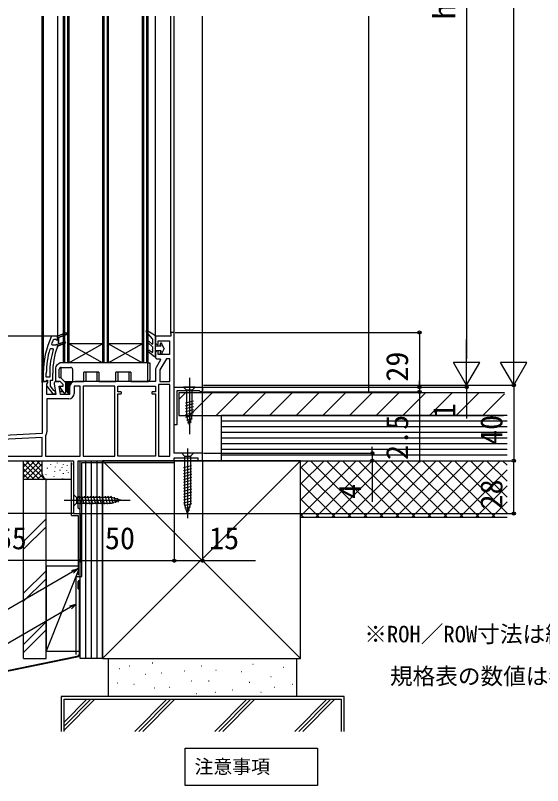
# Model space of a CAD drawing. Units: millimetres, scale not verified. Extents: x -700 to 700, y -1043 to 1036.
# Drawn here: x 28.2 to 307.8, y 83.2 to 491.7 of the extents above; entities that cross this region are included whole.
import ezdxf
from ezdxf.enums import TextEntityAlignment as Align

# ---------------------------------------------------------------- set-up
doc = ezdxf.new("R2010")
doc.units = ezdxf.units.MM
doc.header["$LTSCALE"] = 6
for name, color, linetype in [('0-1_USER1', 3, 'Continuous'), ('0-2_YKK_11', 7, 'Continuous'), ('0-4_YKK_12', 2, 'Continuous'), ('0-5_YKK_13', 4, 'Continuous'), ('0-7_YKK_D', 6, 'Continuous'), ('0-9_YSS_K', 3, 'Continuous'), ('0-A_YSS_KE', 3, 'Continuous')]:
    doc.layers.add(name, color=color, linetype=linetype)
doc.styles.add('ＭＳ ゴシック', font='')
doc.styles.get('ＭＳ ゴシック').set_extended_font_data('MS Gothic')

msp = doc.modelspace()

# ---------------------------------------------------------------- linework, layer by layer
at = {"layer": '0-1_USER1'}
msp.add_lwpolyline([(118.174, 84.476), (118.174, 102.956), (188.451, 102.956), (188.451, 83.156), (118.174, 83.156)], close=True, dxfattribs=at)
at = {"layer": '0-2_YKK_11'}
for p, q in [((102.495, 312.7), (102.495, 310.5)), ((101.095, 290.9), (102.495, 290.9))]:
    msp.add_line(p, q, dxfattribs=at)
for points in [[(48.29, 319.599), (48.748, 319.9), (49.421, 319.9), (49.905, 319.525), (50.495, 319.6), (50.495, 321.5), (54.947, 323.271), (50.495, 321.5), (47.713, 321.5), (47.26, 321.21)], [(112.495, 259.5), (112.495, 323.5), (110.695, 323.5), (110.695, 321.5), (102.495, 321.5), (102.495, 318.2)], [(55.243, 322.528), (50.995, 320.838), (50.995, 317.361), (54.447, 318.734), (54.743, 317.991), (50.995, 316.5), (50.495, 316.5), (50.495, 317), (49.905, 317.075), (49.421, 316.7), (49.395, 316.7), (47.86, 316.7), (47.391, 317.374)], [(50.465, 315.882), (50.495, 316.053), (50.495, 316.5), (50.995, 316.5), (54.743, 317.991), (54.447, 318.734), (50.995, 317.361), (50.995, 320.838), (55.243, 322.528)], [(103.495, 317.2), (103.995, 317.2), (103.995, 319.1), (109.995, 319.1), (109.995, 311.9), (103.995, 311.9), (103.995, 313.7), (103.495, 313.7)], [(46.504, 314.745), (46.982, 315.1), (47.819, 315.1), (48.297, 314.452)], [(103.495, 309.5), (104.841, 309.5), (105.168, 308.933), (102.884, 304.977)], [(102.495, 303.527), (102.495, 297.5), (59.895, 297.5)], [(42.995, 301.867), (42.995, 297.5), (44.095, 297.5), (44.591, 297.937), (44.889, 298.2), (45.295, 298.2), (45.295, 296.8), (45.095, 296.4)], [(46.395, 301.867), (46.395, 299.8), (44.595, 299.8), (44.595, 301.867)], [(44.908, 294.983), (48.02, 291), (49.495, 291), (49.495, 292.101), (49.02, 292.6), (48.65, 292.792), (46.895, 295.038), (46.895, 298.2), (47.995, 298.2), (47.995, 301.867)], [(48.71, 296.327), (49.702, 290.7), (44.895, 290.7), (44.895, 296.057), (45.437, 296.924), (45.118, 297.5), (42.495, 297.5), (42.495, 269.859), (-1.557, 267.55)], [(56.995, 294.6), (56.995, 290.7), (52.14, 290.7), (51.364, 295.1), (53.495, 295.1), (53.495, 296), (51.995, 297.5), (49.695, 297.5)], [(62.495, 257.9), (62.495, 295.1), (59.395, 295.1), (59.395, 291.2)], [(83.895, 292.1), (82.495, 292.1), (82.495, 295.1), (102.495, 295.1), (102.495, 292.1), (101.095, 292.1)], [(102.495, 290.9), (102.495, 257.9), (82.495, 257.9), (82.495, 290.9), (83.895, 290.9)], [(56.495, 288.3), (44.895, 288.3), (44.895, 270.734)], [(44.213, 268.865), (44.095, 268.543), (44.095, 257.9), (62.495, 257.9)], [(-1.505, 255.5), (59.095, 255.5), (59.095, 227.5), (62.495, 227.5), (62.495, 229.4), (61.995, 229.9), (61.495, 230.4), (61.495, 255.5), (112.495, 255.5), (112.495, 257), (124.995, 257), (124.995, 255.5), (127.495, 255.5), (127.495, 259.5), (112.495, 259.5)]]:
    msp.add_lwpolyline(points, dxfattribs=at)
for points in [[(110.095, 297.5), (110.095, 309.5), (108.267, 309.5), (104.895, 303.661), (104.895, 297.5)], [(80.895, 257.9), (80.895, 295.1), (64.095, 295.1), (64.095, 257.9)], [(104.095, 295.9), (104.095, 257.9), (110.095, 257.9), (110.095, 295.9)], [(112.495, 274.5), (112.495, 294.5), (127.495, 294.5), (127.495, 292), (126.295, 292), (125.995, 292.3), (125.795, 292.5), (113.895, 292.5), (113.895, 274.5)], [(42.495, 267.856), (-0.105, 265.623), (-0.105, 257.9), (42.495, 257.9)]]:
    msp.add_lwpolyline(points, close=True, dxfattribs=at)
for centre, radius, start, end in [((55.095, 322.9), 0.4, 291.69939, 111.69941), ((55.095, 322.9), 0.4, 291.69939, 111.69941), ((88.995, 301.867), 46, 155.13402, 179.99999), ((88.995, 301.867), 44.4, 156.46078, 159.55779), ((88.995, 301.867), 44.4, 163.13981, 180.00001), ((88.995, 301.867), 41, 160.01112, 180.00001), ((103.495, 318.2), 1, 180.00001, 269.99999), ((88.995, 301.867), 42.6, 162.81723, 180.00001), ((103.495, 312.7), 1, 90.00001, 179.99999), ((103.495, 310.5), 1, 180.00001, 269.99999), ((105.395, 303.527), 2.9, 150.00001, 180.00002), ((45.695, 295.6), 1, 126.86989, 218.08672), ((49.695, 296.5), 1, 90, 189.99998), ((59.895, 294.6), 2.9, 90.00001, 179.99999), ((56.495, 291.2), 2.9, 270.00001, 359.99999), ((83.895, 291.5), 0.6, 269.99999, 90.00001), ((101.095, 291.5), 0.6, 89.99999, 270.00001), ((41.995, 270.734), 2.9, 319.88081, 0.00001)]:
    msp.add_arc(centre, radius, start, end, dxfattribs=at)
at = {"layer": '0-4_YKK_12'}
for p, q in [((42.488, 296.985), (42.494, 491.29)), ((42.992, 491.29), (42.991, 297.5)), ((50.497, 491.29), (50.495, 321.5)), ((53.495, 491.29), (53.495, 307.5)), ((54.195, 491.29), (54.195, 307.5)), ((55.795, 491.29), (55.795, 307.5)), ((56.495, 491.29), (56.495, 307.5)), ((74.495, 491.29), (74.495, 307.5)), ((75.195, 491.29), (75.195, 307.5)), ((76.795, 491.29), (76.795, 307.5)), ((77.495, 491.29), (77.495, 307.5)), ((95.495, 491.29), (95.495, 307.5)), ((96.195, 491.29), (96.195, 307.5)), ((97.795, 491.29), (97.795, 307.5)), ((98.495, 491.29), (98.495, 307.5)), ((102.495, 321), (102.497, 491.29)), ((110.695, 323), (110.697, 491.29)), ((112.495, 322.701), (112.497, 491.29)), ((127.495, 258.505), (127.497, 491.29)), ((74.495, 317.5), (56.495, 317.5)), ((74.495, 307.5), (56.495, 317.5)), ((56.495, 307.5), (74.495, 317.5)), ((95.495, 317.5), (77.495, 317.5)), ((95.495, 307.5), (77.495, 317.5)), ((77.495, 307.5), (95.495, 317.5)), ((98.495, 307.5), (53.495, 307.5))]:
    msp.add_line(p, q, dxfattribs=at)
at = {"layer": '0-5_YKK_13'}
for p, q in [((100.947, 320.156), (97.567, 324.105)), ((102.495, 321.7), (97.955, 324.554)), ((100.659, 317.306), (99.168, 318.693)), ((100.995, 320.026), (100.995, 317.452)), ((102.495, 311), (102.495, 321.7)), ((100.931, 315.96), (98.623, 318.107)), ((100.995, 315.813), (100.995, 314.678)), ((105.55, 316.2), (102.495, 316.2)), ((104.995, 317.5), (104.995, 317.268)), ((105.55, 316.2), (105.049, 317.068)), ((105.795, 317.5), (105.795, 317.375)), ((107.195, 314.95), (105.795, 317.375)), ((107.195, 314.95), (105.795, 312.525)), ((98.649, 313.385), (102.011, 310.764)), ((100.673, 312.827), (99.14, 314.016)), ((100.995, 314.278), (100.995, 312.985)), ((105.55, 313.7), (102.495, 313.7)), ((104.995, 312.633), (104.995, 312.4)), ((105.55, 313.7), (105.049, 312.833)), ((105.795, 312.525), (105.795, 312.4)), ((51.913, 307.434), (50.058, 305.951)), ((98.495, 307.5), (52.1, 307.5)), ((98.495, 307.5), (99.495, 307.5)), ((98.495, 297.5), (98.495, 307.5)), ((99.495, 307.5), (99.495, 298.5)), ((49.495, 304.779), (49.495, 297.7)), ((51.495, 299.7), (51.495, 304)), ((52.495, 305), (57.495, 305)), ((52.495, 299.329), (52.495, 305)), ((58.495, 304), (58.495, 297.5)), ((72.495, 302.5), (64.495, 302.5)), ((64.495, 297.5), (64.495, 302.5)), ((71.495, 297.5), (71.495, 302.5)), ((72.495, 302.5), (72.495, 297.5)), ((89.495, 302.5), (81.495, 302.5)), ((81.495, 297.5), (81.495, 302.5)), ((88.495, 297.5), (88.495, 302.5)), ((89.495, 302.5), (89.495, 297.5)), ((52.117, 299.5), (51.695, 299.5)), ((54.849, 296.975), (52.47, 299.354)), ((120.495, 299.5), (120.495, 269.5)), ((49.495, 297.48), (49.495, 297.5)), ((49.695, 297.5), (49.495, 297.5)), ((49.695, 297.5), (51.288, 297.5)), ((51.995, 294.585), (51.995, 294.263)), ((52.688, 295.1), (52.095, 294.758)), ((54.324, 297.5), (58.495, 297.5)), ((54.995, 291.8), (54.995, 296.622)), ((55.995, 291.5), (55.995, 297.2)), ((55.995, 297.2), (56.295, 297.2)), ((56.295, 297.2), (56.295, 291.5)), ((57.195, 295.659), (57.195, 297.5)), ((57.495, 297.5), (57.495, 296.228)), ((58.495, 297.5), (64.495, 297.5)), ((72.495, 297.5), (71.495, 297.5)), ((72.495, 297.5), (81.495, 297.5)), ((89.495, 297.5), (88.495, 297.5)), ((89.495, 297.5), (98.495, 297.5)), ((123.595, 294.5), (117.395, 294.5)), ((117.395, 294.5), (118.945, 292.95)), ((123.595, 294.5), (122.045, 292.95)), ((51.857, 292.3), (53.326, 292.3)), ((53.536, 292), (51.91, 292)), ((52.031, 294.149), (53.796, 291.628)), ((54.042, 291.5), (54.695, 291.5)), ((54.995, 292.3), (55.695, 292.3)), ((55.695, 292), (54.995, 292)), ((55.695, 292.3), (55.695, 292)), ((56.295, 291.5), (56.995, 291.5)), ((56.995, 291.2), (56.295, 291.2)), ((118.945, 292.95), (118.945, 279.416)), ((122.045, 292.95), (118.945, 292.95)), ((122.045, 279.416), (122.045, 292.95)), ((118.395, 286.206), (122.595, 287.332)), ((118.395, 284.653), (122.595, 285.779)), ((118.395, 283.1), (122.595, 284.226)), ((118.395, 281.548), (122.595, 282.673)), ((118.395, 279.995), (122.595, 281.12)), ((118.654, 278.511), (122.595, 279.567)), ((120.495, 274.5), (118.945, 279.416)), ((119.106, 277.079), (122.142, 277.893)), ((120.495, 274.5), (122.045, 279.416)), ((119.557, 275.647), (121.607, 276.196)), ((119.495, 262), (119.495, 225)), ((117.945, 257.95), (117.945, 232.416)), ((122.595, 259.5), (121.045, 257.95)), ((121.045, 257.95), (121.045, 232.416)), ((121.595, 252.755), (117.395, 251.63)), ((121.595, 251.202), (117.395, 250.077)), ((121.595, 249.649), (117.395, 248.524)), ((121.595, 248.096), (117.395, 246.971)), ((121.595, 246.543), (117.395, 245.418)), ((121.595, 244.99), (117.395, 243.865)), ((121.595, 243.438), (117.395, 242.312)), ((121.595, 241.885), (117.395, 240.759)), ((59.095, 237.6), (59.095, 231.4)), ((59.095, 237.6), (60.645, 236.05)), ((121.595, 240.332), (117.395, 239.206)), ((121.595, 238.779), (117.395, 237.653)), ((121.595, 237.226), (117.395, 236.101)), ((54.095, 234.5), (89.095, 234.5)), ((59.095, 231.4), (60.645, 232.95)), ((79.179, 236.05), (60.645, 236.05)), ((60.645, 236.05), (60.645, 232.95)), ((60.645, 232.95), (79.179, 232.95)), ((63.072, 232.4), (61.946, 236.6)), ((64.625, 232.4), (63.499, 236.6)), ((66.177, 232.4), (65.052, 236.6)), ((67.73, 232.4), (66.605, 236.6)), ((69.283, 232.4), (68.158, 236.6)), ((70.836, 232.4), (69.711, 236.6)), ((72.389, 232.4), (71.264, 236.6)), ((73.942, 232.4), (72.817, 236.6)), ((75.495, 232.4), (74.37, 236.6)), ((77.048, 232.4), (75.922, 236.6)), ((78.601, 232.4), (77.475, 236.6)), ((80.084, 232.659), (79.028, 236.6)), ((84.095, 234.5), (79.179, 236.05)), ((84.095, 234.5), (79.179, 232.95)), ((81.516, 233.111), (80.703, 236.147)), ((82.948, 233.562), (82.399, 235.612)), ((121.595, 235.673), (117.395, 234.548)), ((121.595, 234.12), (117.395, 232.995)), ((121.595, 232.567), (117.653, 231.511)), ((119.495, 227.5), (117.945, 232.416)), ((119.495, 227.5), (117.945, 232.416)), ((121.141, 230.893), (118.105, 230.079)), ((120.606, 229.196), (118.556, 228.647)), ((119.495, 227.5), (121.045, 232.416))]:
    msp.add_line(p, q, dxfattribs=at)
for points in [[(65.495, 302.5), (65.495, 297.5), (64.495, 297.5)], [(82.495, 302.5), (82.495, 297.5), (81.495, 297.5)], [(55.995, 292.3), (55.695, 292.3), (55.695, 297.5)], [(56.295, 291.2), (56.295, 291.5), (55.995, 291.5)], [(122.595, 259.5), (116.395, 259.5), (117.945, 257.95), (121.045, 257.95)]]:
    msp.add_lwpolyline(points, dxfattribs=at)
for centre, radius, start, end in [((97.795, 324.3), 0.3, 57.84718, 220.56105), ((98.895, 318.4), 0.4, 47.0674, 227.0674), ((100.795, 320.026), 0.2, 0, 40.56105), ((100.795, 317.452), 0.2, 227.0674, 0), ((100.995, 314.478), 0.2, 90, 270), ((100.795, 315.813), 0.2, 0, 47.0674), ((105.395, 317.5), 0.4, 0, 180), ((105.395, 317.268), 0.4, 180, 210), ((98.895, 313.7), 0.4, 52.18768, 232.05449), ((100.795, 312.985), 0.2, 232.18768, 0), ((102.195, 311), 0.3, 232.05449, 0), ((105.395, 312.633), 0.4, 150, 180), ((105.395, 312.4), 0.4, 180, 0), ((52.1, 307.2), 0.3, 90, 128.65981), ((50.995, 304.779), 1.5, 128.65981, 180), ((52.495, 304), 1, 90, 180), ((57.495, 304), 1, 0, 90), ((51.695, 299.7), 0.2, 180, 270), ((52.117, 299), 0.5, 45, 90), ((98.495, 298.5), 1, 270, 0), ((49.695, 297.7), 0.2, 180, 270), ((52.195, 294.585), 0.2, 120, 180), ((52.195, 294.263), 0.2, 180, 215), ((54.495, 296.622), 0.5, 0, 45), ((55.695, 297.2), 0.3, 0, 90), ((55.695, 297.2), 0.6, 0, 30), ((54.042, 291.8), 0.3, 215, 270), ((54.695, 291.8), 0.3, 270, 0), ((55.695, 291.7), 0.3, 0, 90), ((56.295, 291.5), 0.3, 180, 270)]:
    msp.add_arc(centre, radius, start, end, dxfattribs=at)
at = {"layer": '0-7_YKK_D'}
for p, q in [((292.495, 309.5), (292.495, 711.5)), ((267.495, 681.5), (267.495, 309.5)), ((112.995, 323.5), (243.495, 323.5)), ((242.495, 323.5), (242.495, 294.5)), ((48.307, 321.506), (-28.507, 321.506)), ((267.495, 295.5), (267.495, 319.749)), ((292.495, 295.5), (292.495, 319.749)), ((267.495, 295.5), (260.495, 307.625)), ((274.495, 307.625), (260.495, 307.625)), ((267.495, 295.5), (274.495, 307.625)), ((292.495, 295.5), (285.495, 307.625)), ((299.495, 307.625), (285.495, 307.625)), ((292.495, 295.5), (299.495, 307.625)), ((267.495, 295.5), (267.495, 298.9)), ((127.814, 294.5), (268.495, 294.5)), ((127.995, 295.5), (268.495, 295.5)), ((127.995, 294.5), (243.495, 294.5)), ((128.495, 295.5), (293.495, 295.5)), ((128.495, 295.5), (293.495, 295.5)), ((242.495, 294.5), (242.495, 297.9)), ((242.495, 294.5), (242.495, 292)), ((267.495, 295.5), (267.495, 294.5)), ((267.495, 294.5), (267.495, 277.882)), ((292.495, 295.5), (292.495, 255.495)), ((128.195, 292), (243.495, 292)), ((242.495, 292), (242.495, 254.564)), ((217.495, 259.493), (217.495, 262.893)), ((127.995, 259.493), (218.495, 259.493)), ((217.495, 259.493), (217.495, 255.493)), ((104.995, 255.504), (293.495, 255.504)), ((112.495, 255.5), (112.495, 201.504)), ((112.495, 255), (112.495, 201.504)), ((127.245, 255.493), (218.495, 255.493)), ((127.495, 255), (127.495, 201.504)), ((127.895, 255.495), (293.495, 255.495)), ((217.495, 255.493), (217.495, 233.602)), ((292.495, 227.504), (292.495, 255.504)), ((58.595, 227.5), (-28.507, 227.5)), ((62.495, 227.427), (62.495, 201.504)), ((62.995, 227.504), (293.495, 227.504)), ((62.495, 223.504), (62.495, 201.504)), ((62.495, 202.504), (-2.505, 202.504)), ((62.495, 202.504), (112.495, 202.504))]:
    msp.add_line(p, q, dxfattribs=at)
for points in [[(112.495, 202.504), (127.495, 202.504), (155.532, 202.504)], [(61.495, 198.249), (58.55, 196.549), (13.561, 170.574), (-106.606, 170.574)], [(58.095, 197.338), (61.495, 198.249), (59.006, 195.76)], [(60.417, 179.462), (57.472, 177.762), (-3.453, 142.587), (-119.513, 142.587)], [(57.017, 178.551), (60.417, 179.462), (57.928, 176.973)]]:
    msp.add_lwpolyline(points, dxfattribs=at)
for centre in [(242.495, 323.5), (242.495, 294.5), (267.495, 294.5), (292.495, 295.5), (242.495, 292), (217.495, 259.493), (217.495, 255.493), (292.495, 255.495), (292.495, 227.504), (62.495, 202.504), (62.495, 202.504), (112.495, 202.504), (112.495, 202.504), (127.495, 202.504)]:
    msp.add_circle(centre, 0.85, dxfattribs=at)
at = {"layer": '0-9_YSS_K'}
for p, q in [((215.497, 491.29), (215.495, 291.995)), ((114.895, 287.952), (118.438, 291.495)), ((120.58, 279.495), (132.58, 291.495)), ((134.722, 279.495), (146.722, 291.495)), ((148.864, 279.495), (160.864, 291.495)), ((163.007, 279.495), (175.007, 291.495)), ((177.149, 279.495), (189.149, 291.495)), ((191.291, 279.495), (203.291, 291.495)), ((205.433, 279.495), (217.433, 291.495)), ((219.575, 279.495), (231.575, 291.495)), ((233.717, 279.495), (245.717, 291.495)), ((247.859, 279.495), (259.859, 291.495)), ((262.002, 279.495), (274.002, 291.495)), ((276.144, 279.495), (287.595, 290.946)), ((288.995, 276.495), (137.495, 276.495)), ((288.995, 273.495), (137.495, 273.495)), ((288.995, 270.495), (137.495, 270.495)), ((288.995, 267.495), (137.495, 267.495)), ((288.995, 264.495), (137.495, 264.495)), ((288.995, 261.495), (137.495, 261.495)), ((288.995, 258.495), (137.495, 258.495)), ((32.495, 245.495), (32.495, 255.495)), ((32.495, 246.637), (41.353, 255.495)), ((32.495, 249.465), (38.525, 255.495)), ((32.495, 252.294), (35.696, 255.495)), ((32.495, 255.122), (32.868, 255.495)), ((32.495, 253.98), (40.981, 245.495)), ((33.809, 255.495), (43.809, 245.495)), ((34.182, 245.495), (42.495, 253.808)), ((36.637, 255.495), (42.495, 249.637)), ((39.466, 255.495), (42.495, 252.465)), ((42.294, 255.495), (42.495, 255.294)), ((42.495, 248.495), (42.495, 255.495)), ((46.821, 253.494), (46.821, 253.294)), ((50.427, 254.403), (50.427, 254.203)), ((53.605, 253.607), (53.605, 253.407)), ((58.449, 253.78), (58.449, 253.58)), ((62.495, 255.495), (74.495, 255.495)), ((62.495, 150.495), (62.495, 255.495)), ((62.495, 248.495), (62.495, 255.495)), ((65.495, 150.495), (65.495, 255.495)), ((68.495, 150.495), (68.495, 255.495)), ((71.495, 150.495), (71.495, 255.495)), ((74.495, 255.495), (179.495, 150.495)), ((74.495, 150.495), (74.495, 255.495)), ((74.495, 150.495), (179.495, 255.495)), ((179.495, 255.495), (288.995, 255.495)), ((179.495, 251.469), (183.521, 255.495)), ((179.495, 242.983), (192.007, 255.495)), ((179.495, 234.498), (200.492, 255.495)), ((179.495, 226.013), (208.977, 255.495)), ((214.793, 225.495), (184.793, 255.495)), ((187.462, 225.495), (217.462, 255.495)), ((223.279, 225.495), (193.279, 255.495)), ((195.948, 225.495), (225.948, 255.495)), ((231.764, 225.495), (201.764, 255.495)), ((204.433, 225.495), (234.433, 255.495)), ((240.249, 225.495), (210.249, 255.495)), ((212.918, 225.495), (242.918, 255.495)), ((248.735, 225.495), (218.735, 255.495)), ((221.404, 225.495), (251.404, 255.495)), ((257.22, 225.495), (227.22, 255.495)), ((229.889, 225.495), (259.889, 255.495)), ((265.705, 225.495), (235.705, 255.495)), ((238.374, 225.495), (268.374, 255.495)), ((274.19, 225.495), (244.19, 255.495)), ((246.859, 225.495), (276.859, 255.495)), ((282.676, 225.495), (252.676, 255.495)), ((255.345, 225.495), (285.345, 255.495)), ((288.995, 227.66), (261.161, 255.495)), ((288.995, 236.146), (269.646, 255.495)), ((288.995, 244.631), (278.131, 255.495)), ((288.995, 253.116), (286.617, 255.495)), ((32.495, 251.151), (38.152, 245.495)), ((37.01, 245.495), (42.495, 250.98)), ((44.991, 251.638), (44.991, 251.438)), ((48.996, 249.969), (48.996, 249.769)), ((49.33, 252.305), (49.33, 252.105)), ((51.789, 250.572), (51.789, 250.372)), ((52.837, 251.972), (52.837, 251.772)), ((55.322, 250.507), (55.322, 250.307)), ((55.656, 253.177), (55.656, 252.977)), ((56.279, 249.413), (56.279, 249.213)), ((206.308, 225.495), (179.495, 252.308)), ((263.83, 225.495), (288.995, 250.66)), ((32.495, 248.323), (35.324, 245.495)), ((45.495, 245.495), (32.495, 245.495)), ((39.838, 245.495), (42.513, 248.169)), ((42.667, 245.495), (43.461, 246.289)), ((44.323, 248.3), (44.323, 248.1)), ((57.995, 245.495), (45.495, 245.495)), ((48.663, 247.298), (48.663, 247.098)), ((53.152, 246.14), (53.152, 245.94)), ((53.485, 248.81), (53.485, 248.61)), ((197.823, 225.495), (179.495, 243.822)), ((272.315, 225.495), (288.995, 242.175)), ((189.338, 225.495), (179.495, 235.337)), ((280.801, 225.495), (288.995, 233.689)), ((44.495, 224.726), (32.495, 212.726)), ((180.852, 225.495), (179.495, 226.852)), ((179.495, 225.495), (288.995, 225.495)), ((44.495, 220.483), (32.495, 208.483)), ((44.495, 197.152), (32.495, 185.152)), ((61.495, 196.994), (44.495, 154.495)), ((32.495, 180.91), (44.495, 192.91)), ((44.495, 170.024), (32.495, 158.024)), ((44.495, 165.782), (32.495, 153.782)), ((74.495, 150.495), (62.495, 150.495)), ((100.813, 148.254), (101.013, 148.254)), ((154.152, 147.498), (154.352, 147.498)), ((83.411, 145.228), (83.611, 145.228)), ((88.707, 146.741), (88.907, 146.741)), ((117.836, 144.093), (118.036, 144.093)), ((126.915, 146.741), (127.115, 146.741)), ((134.481, 144.471), (134.681, 144.471)), ((148.099, 143.715), (148.299, 143.715)), ((170.418, 145.984), (170.618, 145.984)), ((97.03, 142.201), (97.23, 142.201)), ((105.731, 142.958), (105.931, 142.958)), ((163.609, 141.067), (163.809, 141.067)), ((82.276, 137.662), (82.476, 137.662)), ((90.977, 136.905), (91.177, 136.905)), ((101.948, 135.014), (102.148, 135.014)), ((109.892, 135.392), (110.092, 135.392)), ((121.619, 138.797), (121.819, 138.797)), ((130.698, 138.797), (130.898, 138.797)), ((152.26, 138.04), (152.46, 138.04)), ((165.501, 135.392), (165.701, 135.392)), ((174.958, 136.905), (175.158, 136.905)), ((124.267, 131.988), (124.467, 131.988)), ((134.102, 132.744), (134.302, 132.744)), ((143.181, 133.879), (143.381, 133.879)), ((158.313, 132.744), (158.513, 132.744)), ((53.997, 111.893), (53.997, 128.995)), ((53.997, 128.995), (200.997, 128.995)), ((53.997, 112.579), (70.412, 128.995)), ((53.997, 114.7), (68.291, 128.995)), ((53.997, 116.822), (66.17, 128.995)), ((91.495, 111.893), (108.596, 128.995)), ((93.616, 111.893), (110.718, 128.995)), ((95.738, 111.893), (112.839, 128.995)), ((151.023, 128.995), (133.922, 111.893)), ((136.043, 111.893), (153.144, 128.995)), ((155.265, 128.995), (138.164, 111.893)), ((176.348, 111.893), (193.449, 128.995)), ((178.469, 111.893), (195.57, 128.995)), ((180.591, 111.893), (197.692, 128.995)), ((200.997, 128.995), (200.997, 111.893))]:
    msp.add_line(p, q, dxfattribs=at)
msp.add_lwpolyline([(61.495, 199.495), (44.495, 199.495), (44.495, 154.495), (61.695, 154.495)], dxfattribs=at)
msp.add_arc((45.495, 248.495), 3, 180, 270, dxfattribs=at)
at = {"layer": '0-A_YSS_KE'}
for p, q in [((288.995, 279.495), (137.495, 279.495)), ((137.495, 255.495), (137.495, 279.495)), ((57.995, 226.497), (57.995, 254.605)), ((63.495, 254.495), (112.495, 254.495)), ((63.528, 193.995), (63.495, 254.495)), ((137.495, 255.495), (288.995, 255.495)), ((179.495, 150.495), (179.495, 255.495)), ((32.495, 150.495), (32.495, 245.495)), ((57.995, 226.497), (61.495, 226.497)), ((61.495, 226.497), (61.495, 194.796)), ((60.397, 152.779), (60.428, 193.995)), ((60.428, 193.995), (63.528, 193.995)), ((61.495, 187.495), (61.495, 191.495)), ((62.145, 153.343), (62.145, 191.495)), ((62.495, 153.343), (62.495, 191.495)), ((14.096, 142.219), (60.824, 151.726)), ((14.166, 141.876), (60.894, 151.383)), ((32.495, 150.495), (44.495, 150.495)), ((74.495, 150.495), (179.495, 150.495)), ((77.495, 150.495), (77.495, 130.495)), ((77.495, 150.495), (177.495, 150.495)), ((177.495, 130.495), (177.495, 150.495)), ((52.497, 130.495), (52.497, 111.893)), ((177.495, 130.495), (77.495, 130.495))]:
    msp.add_line(p, q, dxfattribs=at)
for points in [[(287.595, 291.495), (114.895, 291.495), (114.895, 279.495), (286.995, 279.495)], [(179.495, 255.495), (74.495, 255.495), (74.495, 150.495)], [(44.495, 150.495), (44.495, 245.495), (32.495, 245.495)], [(61.495, 187.495), (61.845, 187.495), (61.845, 191.495)], [(202.497, 111.893), (202.497, 130.495), (52.497, 130.495)]]:
    msp.add_lwpolyline(points, dxfattribs=at)
for centre, radius, start, end in [((61.995, 191.495), 0.5, 0, 180), ((61.995, 191.495), 0.15, 0, 180), ((60.495, 153.343), 1.65, 281.5, 0), ((60.495, 153.343), 2, 281.5, 0)]:
    msp.add_arc(centre, radius, start, end, dxfattribs=at)

# ---------------------------------------------------------------- texts
at = {"layer": '0-1_USER1', "style": 'ＭＳ ゴシック'}
for s, height, p in [('※ROH／ROW寸法は納まりによって異なります。', 8.798, (213.235, 156.475)), ('\u3000規格表の数値は参考値です。納まり図の数値とは異なります。', 8.798, (214.871, 134.156)), ('注意事項', 7.331, (123.205, 87.364))]:
    msp.add_text(s, height=height, dxfattribs=at).set_placement(p, align=Align.BOTTOM_LEFT)
at = {"layer": '0-7_YKK_D', "style": 'ＭＳ ゴシック'}
for s, p in [('h', (264.995, 489.682)), ('29', (239.995, 297.409)), ('1', (264.995, 277.927)), ('2.5', (239.995, 255.882)), ('40', (289.995, 263.861)), ('4', (214.995, 235.284)), ('28', (289.995, 229.626))]:
    msp.add_text(s, height=11.73, rotation=90, dxfattribs=at).set_placement(p, align=Align.BOTTOM_LEFT)
for s, p in [('65', (18.313, 205.004)), ('50', (75.677, 205.004)), ('15', (130.941, 205.004))]:
    msp.add_text(s, height=11.73, dxfattribs=at).set_placement(p, align=Align.BOTTOM_LEFT)

doc.saveas('drawing.dxf')
